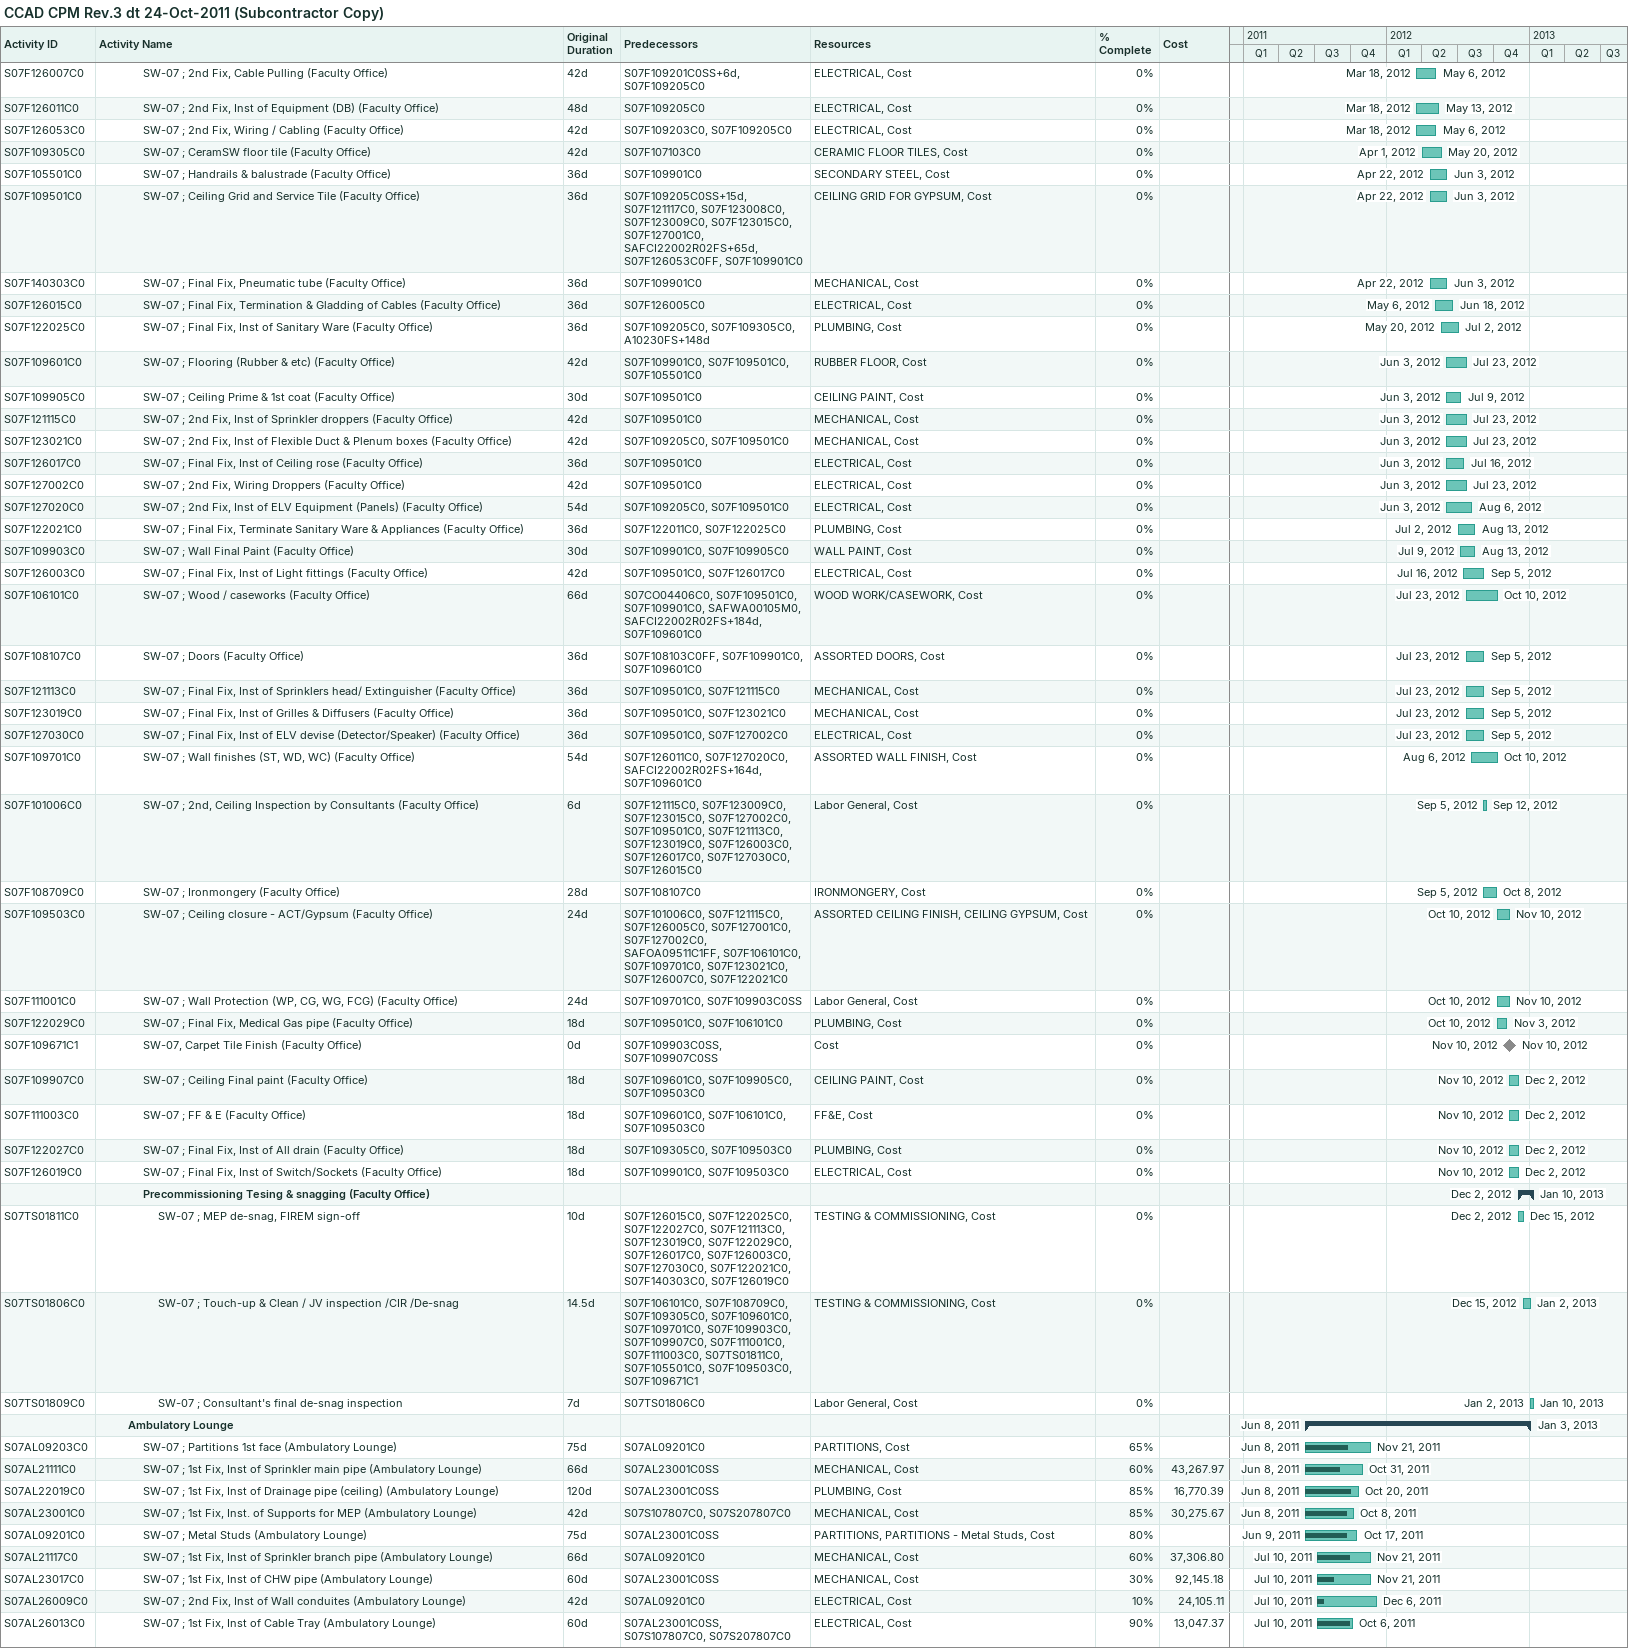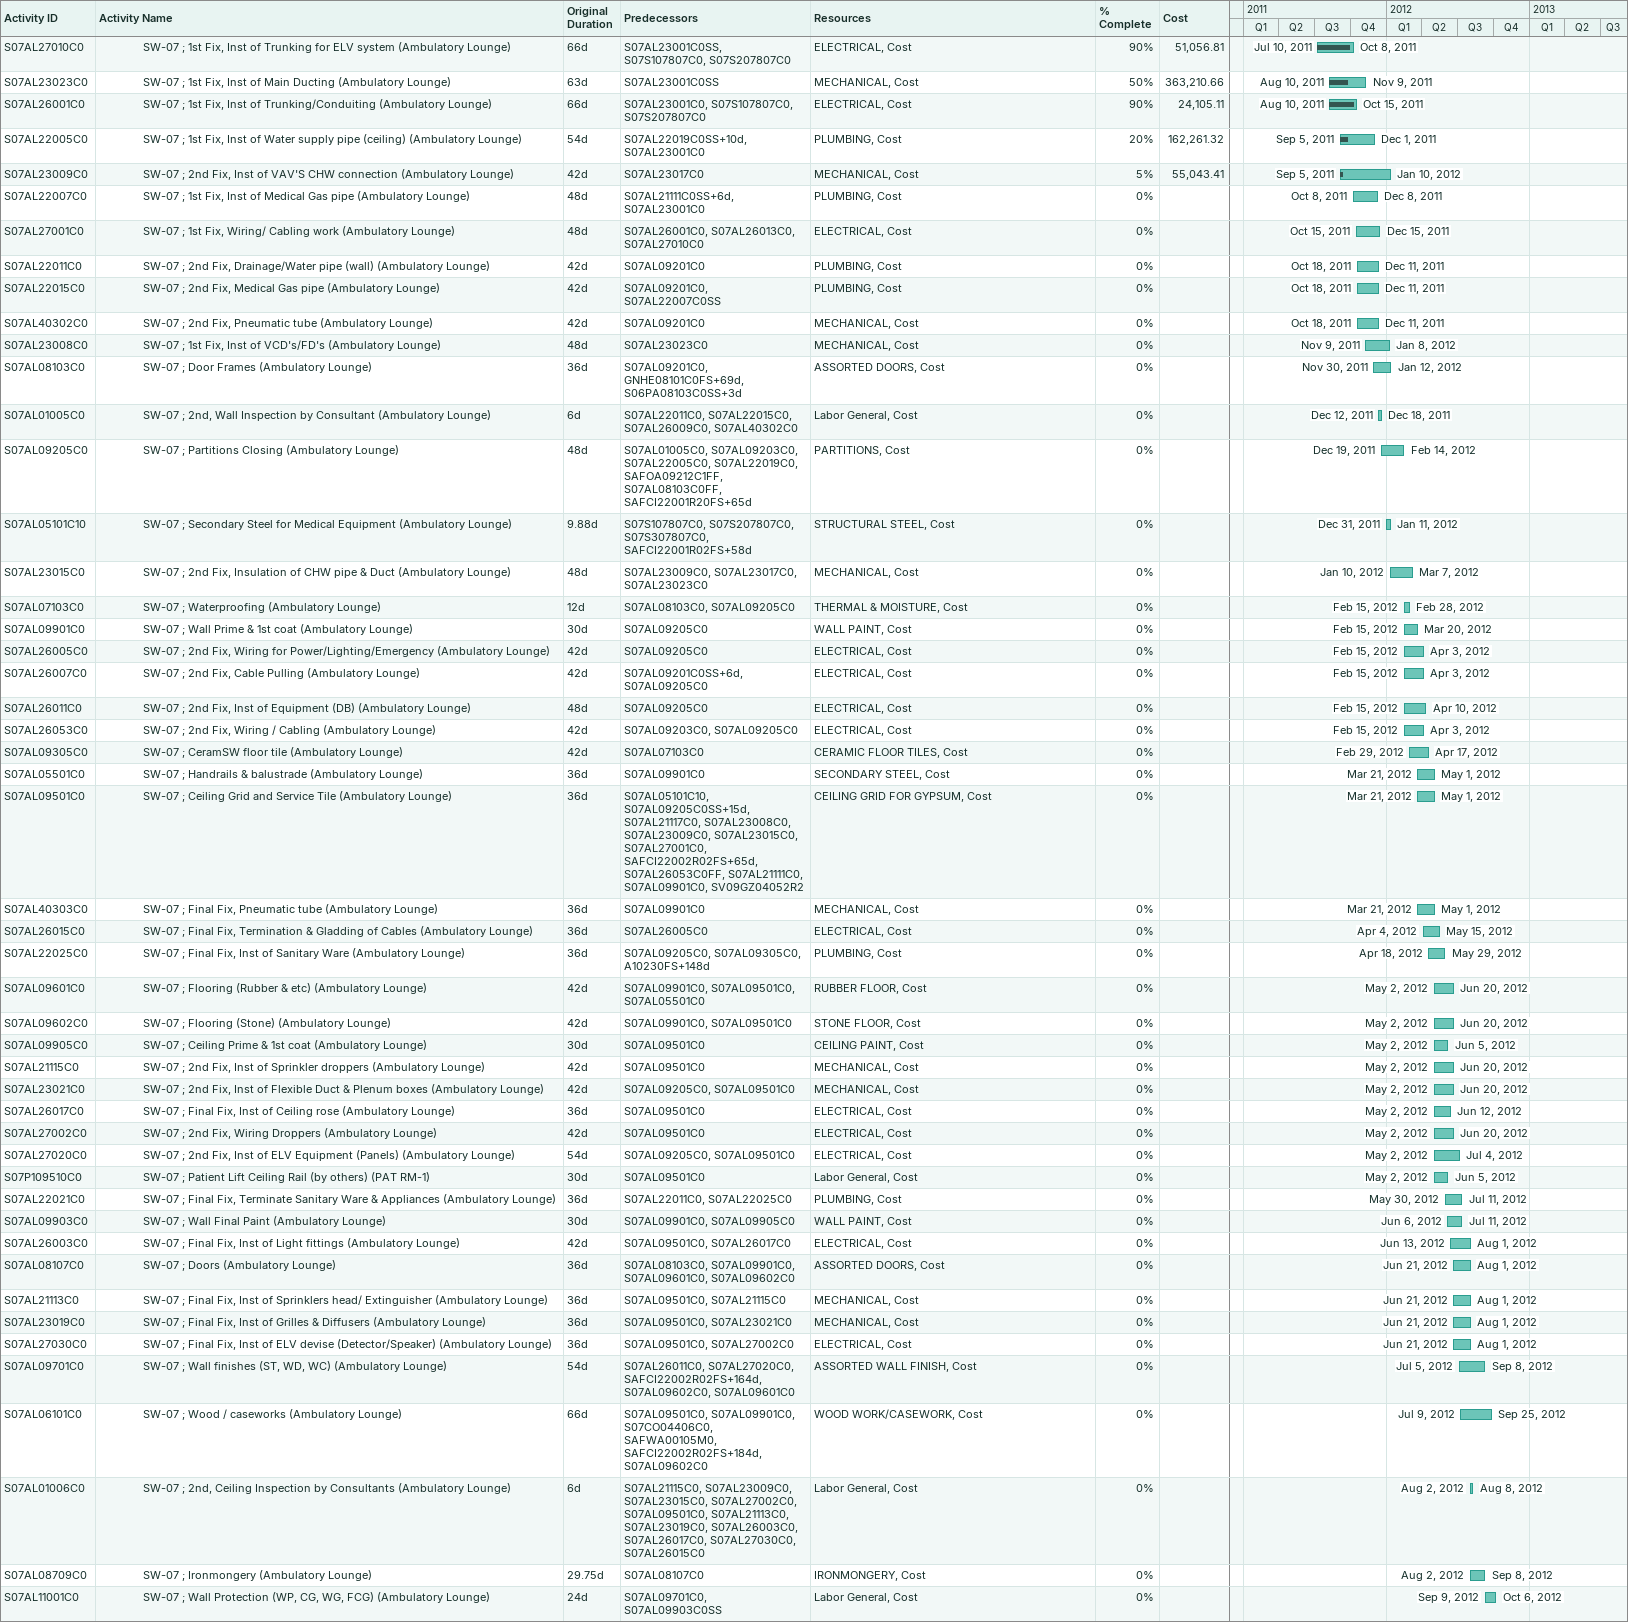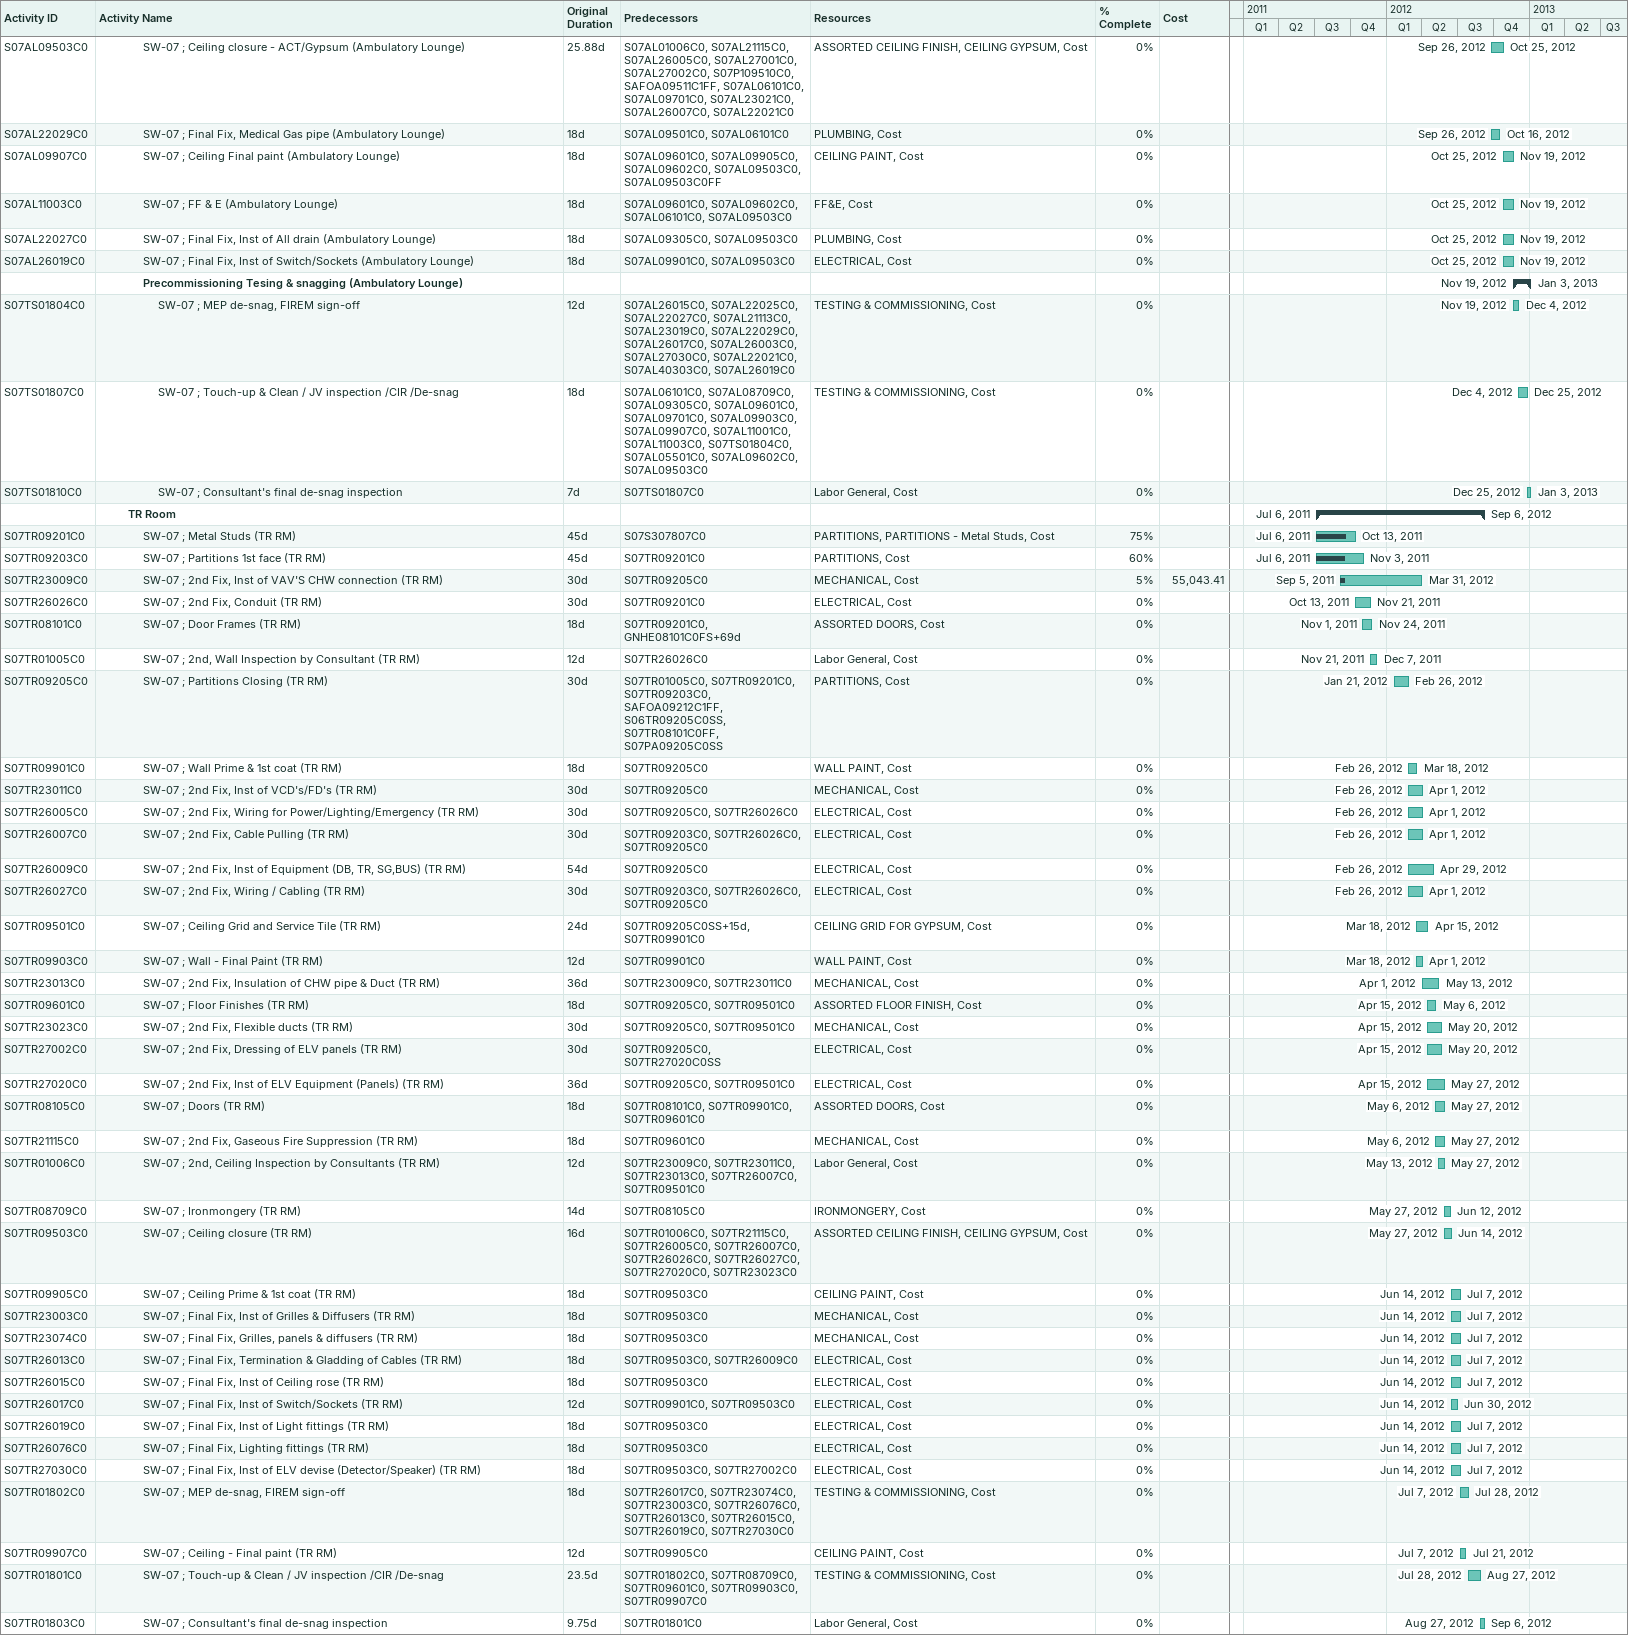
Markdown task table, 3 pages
CCAD CPM Rev.3 dt 24-Oct-2011 (Subcontractor Copy)

| ID | Level | Task | Original duration | Start | Finish | Predecessors | Resources | % complete | Cost |
|---|---|---|---|---|---|---|---|---|---|
| S07F126007C0 | 4 | SW-07 ; 2nd Fix, Cable Pulling (Faculty Office) | 42d | 2012-03-18 | 2012-05-06 | S07F109201C0SS+6d, S07F109205C0 | ELECTRICAL, Cost | 0 |  |
| S07F126011C0 | 4 | SW-07 ; 2nd Fix, Inst of Equipment (DB) (Faculty Office) | 48d | 2012-03-18 | 2012-05-13 | S07F109205C0 | ELECTRICAL, Cost | 0 |  |
| S07F126053C0 | 4 | SW-07 ; 2nd Fix, Wiring / Cabling (Faculty Office) | 42d | 2012-03-18 | 2012-05-06 | S07F109203C0, S07F109205C0 | ELECTRICAL, Cost | 0 |  |
| S07F109305C0 | 4 | SW-07 ; CeramSW floor tile (Faculty Office) | 42d | 2012-04-01 | 2012-05-20 | S07F107103C0 | CERAMIC FLOOR TILES, Cost | 0 |  |
| S07F105501C0 | 4 | SW-07 ; Handrails & balustrade (Faculty Office) | 36d | 2012-04-22 | 2012-06-03 | S07F109901C0 | SECONDARY STEEL, Cost | 0 |  |
| S07F109501C0 | 4 | SW-07 ; Ceiling Grid and Service Tile (Faculty Office) | 36d | 2012-04-22 | 2012-06-03 | S07F109205C0SS+15d, S07F121117C0, S07F123008C0, S07F123009C0, S07F123015C0, S07F127001C0, SAFCI22002R02FS+65d, S07F126053C0FF, S07F109901C0 | CEILING GRID FOR GYPSUM, Cost | 0 |  |
| S07F140303C0 | 4 | SW-07 ; Final Fix, Pneumatic tube (Faculty Office) | 36d | 2012-04-22 | 2012-06-03 | S07F109901C0 | MECHANICAL, Cost | 0 |  |
| S07F126015C0 | 4 | SW-07 ; Final Fix, Termination & Gladding of Cables (Faculty Office) | 36d | 2012-05-06 | 2012-06-18 | S07F126005C0 | ELECTRICAL, Cost | 0 |  |
| S07F122025C0 | 4 | SW-07 ; Final Fix, Inst of Sanitary Ware (Faculty Office) | 36d | 2012-05-20 | 2012-07-02 | S07F109205C0, S07F109305C0, A10230FS+148d | PLUMBING, Cost | 0 |  |
| S07F109601C0 | 4 | SW-07 ; Flooring (Rubber & etc) (Faculty Office) | 42d | 2012-06-03 | 2012-07-23 | S07F109901C0, S07F109501C0, S07F105501C0 | RUBBER FLOOR, Cost | 0 |  |
| S07F109905C0 | 4 | SW-07 ; Ceiling Prime & 1st coat (Faculty Office) | 30d | 2012-06-03 | 2012-07-09 | S07F109501C0 | CEILING PAINT, Cost | 0 |  |
| S07F121115C0 | 4 | SW-07 ; 2nd Fix, Inst of Sprinkler droppers (Faculty Office) | 42d | 2012-06-03 | 2012-07-23 | S07F109501C0 | MECHANICAL, Cost | 0 |  |
| S07F123021C0 | 4 | SW-07 ; 2nd Fix, Inst of Flexible Duct & Plenum boxes (Faculty Office) | 42d | 2012-06-03 | 2012-07-23 | S07F109205C0, S07F109501C0 | MECHANICAL, Cost | 0 |  |
| S07F126017C0 | 4 | SW-07 ; Final Fix, Inst of Ceiling rose (Faculty Office) | 36d | 2012-06-03 | 2012-07-16 | S07F109501C0 | ELECTRICAL, Cost | 0 |  |
| S07F127002C0 | 4 | SW-07 ; 2nd Fix, Wiring Droppers (Faculty Office) | 42d | 2012-06-03 | 2012-07-23 | S07F109501C0 | ELECTRICAL, Cost | 0 |  |
| S07F127020C0 | 4 | SW-07 ; 2nd Fix, Inst of ELV Equipment (Panels) (Faculty Office) | 54d | 2012-06-03 | 2012-08-06 | S07F109205C0, S07F109501C0 | ELECTRICAL, Cost | 0 |  |
| S07F122021C0 | 4 | SW-07 ; Final Fix, Terminate Sanitary Ware & Appliances (Faculty Office) | 36d | 2012-07-02 | 2012-08-13 | S07F122011C0, S07F122025C0 | PLUMBING, Cost | 0 |  |
| S07F109903C0 | 4 | SW-07 ; Wall Final Paint (Faculty Office) | 30d | 2012-07-09 | 2012-08-13 | S07F109901C0, S07F109905C0 | WALL PAINT, Cost | 0 |  |
| S07F126003C0 | 4 | SW-07 ; Final Fix, Inst of Light fittings (Faculty Office) | 42d | 2012-07-16 | 2012-09-05 | S07F109501C0, S07F126017C0 | ELECTRICAL, Cost | 0 |  |
| S07F106101C0 | 4 | SW-07 ; Wood / caseworks (Faculty Office) | 66d | 2012-07-23 | 2012-10-10 | S07CO04406C0, S07F109501C0, S07F109901C0, SAFWA00105M0, SAFCI22002R02FS+184d, S07F109601C0 | WOOD WORK/CASEWORK, Cost | 0 |  |
| S07F108107C0 | 4 | SW-07 ; Doors (Faculty Office) | 36d | 2012-07-23 | 2012-09-05 | S07F108103C0FF, S07F109901C0, S07F109601C0 | ASSORTED DOORS, Cost | 0 |  |
| S07F121113C0 | 4 | SW-07 ; Final Fix, Inst of Sprinklers head/ Extinguisher (Faculty Office) | 36d | 2012-07-23 | 2012-09-05 | S07F109501C0, S07F121115C0 | MECHANICAL, Cost | 0 |  |
| S07F123019C0 | 4 | SW-07 ; Final Fix, Inst of Grilles & Diffusers (Faculty Office) | 36d | 2012-07-23 | 2012-09-05 | S07F109501C0, S07F123021C0 | MECHANICAL, Cost | 0 |  |
| S07F127030C0 | 4 | SW-07 ; Final Fix, Inst of ELV devise (Detector/Speaker) (Faculty Office) | 36d | 2012-07-23 | 2012-09-05 | S07F109501C0, S07F127002C0 | ELECTRICAL, Cost | 0 |  |
| S07F109701C0 | 4 | SW-07 ; Wall finishes (ST, WD, WC) (Faculty Office) | 54d | 2012-08-06 | 2012-10-10 | S07F126011C0, S07F127020C0, SAFCI22002R02FS+164d, S07F109601C0 | ASSORTED WALL FINISH, Cost | 0 |  |
| S07F101006C0 | 4 | SW-07 ; 2nd, Ceiling Inspection by Consultants (Faculty Office) | 6d | 2012-09-05 | 2012-09-12 | S07F121115C0, S07F123009C0, S07F123015C0, S07F127002C0, S07F109501C0, S07F121113C0, S07F123019C0, S07F126003C0, S07F126017C0, S07F127030C0, S07F126015C0 | Labor General, Cost | 0 |  |
| S07F108709C0 | 4 | SW-07 ; Ironmongery (Faculty Office) | 28d | 2012-09-05 | 2012-10-08 | S07F108107C0 | IRONMONGERY, Cost | 0 |  |
| S07F109503C0 | 4 | SW-07 ; Ceiling closure - ACT/Gypsum (Faculty Office) | 24d | 2012-10-10 | 2012-11-10 | S07F101006C0, S07F121115C0, S07F126005C0, S07F127001C0, S07F127002C0, SAFOA09511C1FF, S07F106101C0, S07F109701C0, S07F123021C0, S07F126007C0, S07F122021C0 | ASSORTED CEILING FINISH, CEILING GYPSUM, Cost | 0 |  |
| S07F111001C0 | 4 | SW-07 ; Wall Protection (WP, CG, WG, FCG) (Faculty Office) | 24d | 2012-10-10 | 2012-11-10 | S07F109701C0, S07F109903C0SS | Labor General, Cost | 0 |  |
| S07F122029C0 | 4 | SW-07 ; Final Fix, Medical Gas pipe (Faculty Office) | 18d | 2012-10-10 | 2012-11-03 | S07F109501C0, S07F106101C0 | PLUMBING, Cost | 0 |  |
| S07F109671C1 | 4 | SW-07, Carpet Tile Finish (Faculty Office) | 0d | 2012-11-10 | 2012-11-10 | S07F109903C0SS, S07F109907C0SS | Cost | 0 |  |
| S07F109907C0 | 4 | SW-07 ; Ceiling Final paint (Faculty Office) | 18d | 2012-11-10 | 2012-12-02 | S07F109601C0, S07F109905C0, S07F109503C0 | CEILING PAINT, Cost | 0 |  |
| S07F111003C0 | 4 | SW-07 ; FF & E (Faculty Office) | 18d | 2012-11-10 | 2012-12-02 | S07F109601C0, S07F106101C0, S07F109503C0 | FF&E, Cost | 0 |  |
| S07F122027C0 | 4 | SW-07 ; Final Fix, Inst of All drain (Faculty Office) | 18d | 2012-11-10 | 2012-12-02 | S07F109305C0, S07F109503C0 | PLUMBING, Cost | 0 |  |
| S07F126019C0 | 4 | SW-07 ; Final Fix, Inst of Switch/Sockets (Faculty Office) | 18d | 2012-11-10 | 2012-12-02 | S07F109901C0, S07F109503C0 | ELECTRICAL, Cost | 0 |  |
|  | 4 | **Precommissioning Tesing & snagging (Faculty Office)** |  | 2012-12-02 | 2013-01-10 |  |  |  |  |
| S07TS01811C0 | 5 | SW-07 ; MEP de-snag, FIREM sign-off | 10d | 2012-12-02 | 2012-12-15 | S07F126015C0, S07F122025C0, S07F122027C0, S07F121113C0, S07F123019C0, S07F122029C0, S07F126017C0, S07F126003C0, S07F127030C0, S07F122021C0, S07F140303C0, S07F126019C0 | TESTING & COMMISSIONING, Cost | 0 |  |
| S07TS01806C0 | 5 | SW-07 ; Touch-up & Clean / JV inspection /CIR /De-snag | 14.5d | 2012-12-15 | 2013-01-02 | S07F106101C0, S07F108709C0, S07F109305C0, S07F109601C0, S07F109701C0, S07F109903C0, S07F109907C0, S07F111001C0, S07F111003C0, S07TS01811C0, S07F105501C0, S07F109503C0, S07F109671C1 | TESTING & COMMISSIONING, Cost | 0 |  |
| S07TS01809C0 | 5 | SW-07 ; Consultant's final de-snag inspection | 7d | 2013-01-02 | 2013-01-10 | S07TS01806C0 | Labor General, Cost | 0 |  |
|  | 3 | **Ambulatory Lounge** |  | 2011-06-08 | 2013-01-03 |  |  |  |  |
| S07AL09203C0 | 4 | SW-07 ; Partitions 1st face (Ambulatory Lounge) | 75d | 2011-06-08 | 2011-11-21 | S07AL09201C0 | PARTITIONS, Cost | 65 |  |
| S07AL21111C0 | 4 | SW-07 ; 1st Fix, Inst of Sprinkler main pipe (Ambulatory Lounge) | 66d | 2011-06-08 | 2011-10-31 | S07AL23001C0SS | MECHANICAL, Cost | 60 | 43267.97 |
| S07AL22019C0 | 4 | SW-07 ; 1st Fix, Inst of Drainage pipe (ceiling) (Ambulatory Lounge) | 120d | 2011-06-08 | 2011-10-20 | S07AL23001C0SS | PLUMBING, Cost | 85 | 16770.39 |
| S07AL23001C0 | 4 | SW-07 ; 1st Fix, Inst. of Supports for MEP (Ambulatory Lounge) | 42d | 2011-06-08 | 2011-10-08 | S07S107807C0, S07S207807C0 | MECHANICAL, Cost | 85 | 30275.67 |
| S07AL09201C0 | 4 | SW-07 ; Metal Studs (Ambulatory Lounge) | 75d | 2011-06-09 | 2011-10-17 | S07AL23001C0SS | PARTITIONS, PARTITIONS - Metal Studs, Cost | 80 |  |
| S07AL21117C0 | 4 | SW-07 ; 1st Fix, Inst of Sprinkler branch pipe (Ambulatory Lounge) | 66d | 2011-07-10 | 2011-11-21 | S07AL09201C0 | MECHANICAL, Cost | 60 | 37306.80 |
| S07AL23017C0 | 4 | SW-07 ; 1st Fix, Inst of CHW pipe (Ambulatory Lounge) | 60d | 2011-07-10 | 2011-11-21 | S07AL23001C0SS | MECHANICAL, Cost | 30 | 92145.18 |
| S07AL26009C0 | 4 | SW-07 ; 2nd Fix, Inst of Wall conduites (Ambulatory Lounge) | 42d | 2011-07-10 | 2011-12-06 | S07AL09201C0 | ELECTRICAL, Cost | 10 | 24105.11 |
| S07AL26013C0 | 4 | SW-07 ; 1st Fix, Inst of Cable Tray (Ambulatory Lounge) | 60d | 2011-07-10 | 2011-10-06 | S07AL23001C0SS, S07S107807C0, S07S207807C0 | ELECTRICAL, Cost | 90 | 13047.37 |
| S07AL27010C0 | 4 | SW-07 ; 1st Fix, Inst of Trunking for ELV system (Ambulatory Lounge) | 66d | 2011-07-10 | 2011-10-08 | S07AL23001C0SS, S07S107807C0, S07S207807C0 | ELECTRICAL, Cost | 90 | 51056.81 |
| S07AL23023C0 | 4 | SW-07 ; 1st Fix, Inst of Main Ducting (Ambulatory Lounge) | 63d | 2011-08-10 | 2011-11-09 | S07AL23001C0SS | MECHANICAL, Cost | 50 | 363210.66 |
| S07AL26001C0 | 4 | SW-07 ; 1st Fix, Inst of Trunking/Conduiting (Ambulatory Lounge) | 66d | 2011-08-10 | 2011-10-15 | S07AL23001C0, S07S107807C0, S07S207807C0 | ELECTRICAL, Cost | 90 | 24105.11 |
| S07AL22005C0 | 4 | SW-07 ; 1st Fix, Inst of Water supply pipe (ceiling) (Ambulatory Lounge) | 54d | 2011-09-05 | 2011-12-01 | S07AL22019C0SS+10d, S07AL23001C0 | PLUMBING, Cost | 20 | 162261.32 |
| S07AL23009C0 | 4 | SW-07 ; 2nd Fix, Inst of VAV'S CHW connection (Ambulatory Lounge) | 42d | 2011-09-05 | 2012-01-10 | S07AL23017C0 | MECHANICAL, Cost | 5 | 55043.41 |
| S07AL22007C0 | 4 | SW-07 ; 1st Fix, Inst of Medical Gas pipe (Ambulatory Lounge) | 48d | 2011-10-08 | 2011-12-08 | S07AL21111C0SS+6d, S07AL23001C0 | PLUMBING, Cost | 0 |  |
| S07AL27001C0 | 4 | SW-07 ; 1st Fix, Wiring/ Cabling work (Ambulatory Lounge) | 48d | 2011-10-15 | 2011-12-15 | S07AL26001C0, S07AL26013C0, S07AL27010C0 | ELECTRICAL, Cost | 0 |  |
| S07AL22011C0 | 4 | SW-07 ; 2nd Fix, Drainage/Water pipe (wall) (Ambulatory Lounge) | 42d | 2011-10-18 | 2011-12-11 | S07AL09201C0 | PLUMBING, Cost | 0 |  |
| S07AL22015C0 | 4 | SW-07 ; 2nd Fix, Medical Gas pipe (Ambulatory Lounge) | 42d | 2011-10-18 | 2011-12-11 | S07AL09201C0, S07AL22007C0SS | PLUMBING, Cost | 0 |  |
| S07AL40302C0 | 4 | SW-07 ; 2nd Fix, Pneumatic tube (Ambulatory Lounge) | 42d | 2011-10-18 | 2011-12-11 | S07AL09201C0 | MECHANICAL, Cost | 0 |  |
| S07AL23008C0 | 4 | SW-07 ; 1st Fix, Inst of VCD's/FD's (Ambulatory Lounge) | 48d | 2011-11-09 | 2012-01-08 | S07AL23023C0 | MECHANICAL, Cost | 0 |  |
| S07AL08103C0 | 4 | SW-07 ; Door Frames (Ambulatory Lounge) | 36d | 2011-11-30 | 2012-01-12 | S07AL09201C0, GNHE08101C0FS+69d, S06PA08103C0SS+3d | ASSORTED DOORS, Cost | 0 |  |
| S07AL01005C0 | 4 | SW-07 ; 2nd, Wall Inspection by Consultant (Ambulatory Lounge) | 6d | 2011-12-12 | 2011-12-18 | S07AL22011C0, S07AL22015C0, S07AL26009C0, S07AL40302C0 | Labor General, Cost | 0 |  |
| S07AL09205C0 | 4 | SW-07 ; Partitions Closing (Ambulatory Lounge) | 48d | 2011-12-19 | 2012-02-14 | S07AL01005C0, S07AL09203C0, S07AL22005C0, S07AL22019C0, SAFOA09212C1FF, S07AL08103C0FF, SAFCI22001R20FS+65d | PARTITIONS, Cost | 0 |  |
| S07AL05101C10 | 4 | SW-07 ; Secondary Steel for Medical Equipment (Ambulatory Lounge) | 9.88d | 2011-12-31 | 2012-01-11 | S07S107807C0, S07S207807C0, S07S307807C0, SAFCI22001R02FS+58d | STRUCTURAL STEEL, Cost | 0 |  |
| S07AL23015C0 | 4 | SW-07 ; 2nd Fix, Insulation of CHW pipe & Duct (Ambulatory Lounge) | 48d | 2012-01-10 | 2012-03-07 | S07AL23009C0, S07AL23017C0, S07AL23023C0 | MECHANICAL, Cost | 0 |  |
| S07AL07103C0 | 4 | SW-07 ; Waterproofing (Ambulatory Lounge) | 12d | 2012-02-15 | 2012-02-28 | S07AL08103C0, S07AL09205C0 | THERMAL & MOISTURE, Cost | 0 |  |
| S07AL09901C0 | 4 | SW-07 ; Wall Prime & 1st coat (Ambulatory Lounge) | 30d | 2012-02-15 | 2012-03-20 | S07AL09205C0 | WALL PAINT, Cost | 0 |  |
| S07AL26005C0 | 4 | SW-07 ; 2nd Fix, Wiring for Power/Lighting/Emergency (Ambulatory Lounge) | 42d | 2012-02-15 | 2012-04-03 | S07AL09205C0 | ELECTRICAL, Cost | 0 |  |
| S07AL26007C0 | 4 | SW-07 ; 2nd Fix, Cable Pulling (Ambulatory Lounge) | 42d | 2012-02-15 | 2012-04-03 | S07AL09201C0SS+6d, S07AL09205C0 | ELECTRICAL, Cost | 0 |  |
| S07AL26011C0 | 4 | SW-07 ; 2nd Fix, Inst of Equipment (DB) (Ambulatory Lounge) | 48d | 2012-02-15 | 2012-04-10 | S07AL09205C0 | ELECTRICAL, Cost | 0 |  |
| S07AL26053C0 | 4 | SW-07 ; 2nd Fix, Wiring / Cabling (Ambulatory Lounge) | 42d | 2012-02-15 | 2012-04-03 | S07AL09203C0, S07AL09205C0 | ELECTRICAL, Cost | 0 |  |
| S07AL09305C0 | 4 | SW-07 ; CeramSW floor tile (Ambulatory Lounge) | 42d | 2012-02-29 | 2012-04-17 | S07AL07103C0 | CERAMIC FLOOR TILES, Cost | 0 |  |
| S07AL05501C0 | 4 | SW-07 ; Handrails & balustrade (Ambulatory Lounge) | 36d | 2012-03-21 | 2012-05-01 | S07AL09901C0 | SECONDARY STEEL, Cost | 0 |  |
| S07AL09501C0 | 4 | SW-07 ; Ceiling Grid and Service Tile (Ambulatory Lounge) | 36d | 2012-03-21 | 2012-05-01 | S07AL05101C10, S07AL09205C0SS+15d, S07AL21117C0, S07AL23008C0, S07AL23009C0, S07AL23015C0, S07AL27001C0, SAFCI22002R02FS+65d, S07AL26053C0FF, S07AL21111C0, S07AL09901C0, SV09GZ04052R2 | CEILING GRID FOR GYPSUM, Cost | 0 |  |
| S07AL40303C0 | 4 | SW-07 ; Final Fix, Pneumatic tube (Ambulatory Lounge) | 36d | 2012-03-21 | 2012-05-01 | S07AL09901C0 | MECHANICAL, Cost | 0 |  |
| S07AL26015C0 | 4 | SW-07 ; Final Fix, Termination & Gladding of Cables (Ambulatory Lounge) | 36d | 2012-04-04 | 2012-05-15 | S07AL26005C0 | ELECTRICAL, Cost | 0 |  |
| S07AL22025C0 | 4 | SW-07 ; Final Fix, Inst of Sanitary Ware (Ambulatory Lounge) | 36d | 2012-04-18 | 2012-05-29 | S07AL09205C0, S07AL09305C0, A10230FS+148d | PLUMBING, Cost | 0 |  |
| S07AL09601C0 | 4 | SW-07 ; Flooring (Rubber & etc) (Ambulatory Lounge) | 42d | 2012-05-02 | 2012-06-20 | S07AL09901C0, S07AL09501C0, S07AL05501C0 | RUBBER FLOOR, Cost | 0 |  |
| S07AL09602C0 | 4 | SW-07 ; Flooring (Stone) (Ambulatory Lounge) | 42d | 2012-05-02 | 2012-06-20 | S07AL09901C0, S07AL09501C0 | STONE FLOOR, Cost | 0 |  |
| S07AL09905C0 | 4 | SW-07 ; Ceiling Prime & 1st coat (Ambulatory Lounge) | 30d | 2012-05-02 | 2012-06-05 | S07AL09501C0 | CEILING PAINT, Cost | 0 |  |
| S07AL21115C0 | 4 | SW-07 ; 2nd Fix, Inst of Sprinkler droppers (Ambulatory Lounge) | 42d | 2012-05-02 | 2012-06-20 | S07AL09501C0 | MECHANICAL, Cost | 0 |  |
| S07AL23021C0 | 4 | SW-07 ; 2nd Fix, Inst of Flexible Duct & Plenum boxes (Ambulatory Lounge) | 42d | 2012-05-02 | 2012-06-20 | S07AL09205C0, S07AL09501C0 | MECHANICAL, Cost | 0 |  |
| S07AL26017C0 | 4 | SW-07 ; Final Fix, Inst of Ceiling rose (Ambulatory Lounge) | 36d | 2012-05-02 | 2012-06-12 | S07AL09501C0 | ELECTRICAL, Cost | 0 |  |
| S07AL27002C0 | 4 | SW-07 ; 2nd Fix, Wiring Droppers (Ambulatory Lounge) | 42d | 2012-05-02 | 2012-06-20 | S07AL09501C0 | ELECTRICAL, Cost | 0 |  |
| S07AL27020C0 | 4 | SW-07 ; 2nd Fix, Inst of ELV Equipment (Panels) (Ambulatory Lounge) | 54d | 2012-05-02 | 2012-07-04 | S07AL09205C0, S07AL09501C0 | ELECTRICAL, Cost | 0 |  |
| S07P109510C0 | 4 | SW-07 ; Patient Lift Ceiling Rail (by others) (PAT RM-1) | 30d | 2012-05-02 | 2012-06-05 | S07AL09501C0 | Labor General, Cost | 0 |  |
| S07AL22021C0 | 4 | SW-07 ; Final Fix, Terminate Sanitary Ware & Appliances (Ambulatory Lounge) | 36d | 2012-05-30 | 2012-07-11 | S07AL22011C0, S07AL22025C0 | PLUMBING, Cost | 0 |  |
| S07AL09903C0 | 4 | SW-07 ; Wall Final Paint (Ambulatory Lounge) | 30d | 2012-06-06 | 2012-07-11 | S07AL09901C0, S07AL09905C0 | WALL PAINT, Cost | 0 |  |
| S07AL26003C0 | 4 | SW-07 ; Final Fix, Inst of Light fittings (Ambulatory Lounge) | 42d | 2012-06-13 | 2012-08-01 | S07AL09501C0, S07AL26017C0 | ELECTRICAL, Cost | 0 |  |
| S07AL08107C0 | 4 | SW-07 ; Doors (Ambulatory Lounge) | 36d | 2012-06-21 | 2012-08-01 | S07AL08103C0, S07AL09901C0, S07AL09601C0, S07AL09602C0 | ASSORTED DOORS, Cost | 0 |  |
| S07AL21113C0 | 4 | SW-07 ; Final Fix, Inst of Sprinklers head/ Extinguisher (Ambulatory Lounge) | 36d | 2012-06-21 | 2012-08-01 | S07AL09501C0, S07AL21115C0 | MECHANICAL, Cost | 0 |  |
| S07AL23019C0 | 4 | SW-07 ; Final Fix, Inst of Grilles & Diffusers (Ambulatory Lounge) | 36d | 2012-06-21 | 2012-08-01 | S07AL09501C0, S07AL23021C0 | MECHANICAL, Cost | 0 |  |
| S07AL27030C0 | 4 | SW-07 ; Final Fix, Inst of ELV devise (Detector/Speaker) (Ambulatory Lounge) | 36d | 2012-06-21 | 2012-08-01 | S07AL09501C0, S07AL27002C0 | ELECTRICAL, Cost | 0 |  |
| S07AL09701C0 | 4 | SW-07 ; Wall finishes (ST, WD, WC) (Ambulatory Lounge) | 54d | 2012-07-05 | 2012-09-08 | S07AL26011C0, S07AL27020C0, SAFCI22002R02FS+164d, S07AL09602C0, S07AL09601C0 | ASSORTED WALL FINISH, Cost | 0 |  |
| S07AL06101C0 | 4 | SW-07 ; Wood / caseworks (Ambulatory Lounge) | 66d | 2012-07-09 | 2012-09-25 | S07AL09501C0, S07AL09901C0, S07CO04406C0, SAFWA00105M0, SAFCI22002R02FS+184d, S07AL09602C0 | WOOD WORK/CASEWORK, Cost | 0 |  |
| S07AL01006C0 | 4 | SW-07 ; 2nd, Ceiling Inspection by Consultants (Ambulatory Lounge) | 6d | 2012-08-02 | 2012-08-08 | S07AL21115C0, S07AL23009C0, S07AL23015C0, S07AL27002C0, S07AL09501C0, S07AL21113C0, S07AL23019C0, S07AL26003C0, S07AL26017C0, S07AL27030C0, S07AL26015C0 | Labor General, Cost | 0 |  |
| S07AL08709C0 | 4 | SW-07 ; Ironmongery (Ambulatory Lounge) | 29.75d | 2012-08-02 | 2012-09-08 | S07AL08107C0 | IRONMONGERY, Cost | 0 |  |
| S07AL11001C0 | 4 | SW-07 ; Wall Protection (WP, CG, WG, FCG) (Ambulatory Lounge) | 24d | 2012-09-09 | 2012-10-06 | S07AL09701C0, S07AL09903C0SS | Labor General, Cost | 0 |  |
| S07AL09503C0 | 4 | SW-07 ; Ceiling closure - ACT/Gypsum (Ambulatory Lounge) | 25.88d | 2012-09-26 | 2012-10-25 | S07AL01006C0, S07AL21115C0, S07AL26005C0, S07AL27001C0, S07AL27002C0, S07P109510C0, SAFOA09511C1FF, S07AL06101C0, S07AL09701C0, S07AL23021C0, S07AL26007C0, S07AL22021C0 | ASSORTED CEILING FINISH, CEILING GYPSUM, Cost | 0 |  |
| S07AL22029C0 | 4 | SW-07 ; Final Fix, Medical Gas pipe (Ambulatory Lounge) | 18d | 2012-09-26 | 2012-10-16 | S07AL09501C0, S07AL06101C0 | PLUMBING, Cost | 0 |  |
| S07AL09907C0 | 4 | SW-07 ; Ceiling Final paint (Ambulatory Lounge) | 18d | 2012-10-25 | 2012-11-19 | S07AL09601C0, S07AL09905C0, S07AL09602C0, S07AL09503C0, S07AL09503C0FF | CEILING PAINT, Cost | 0 |  |
| S07AL11003C0 | 4 | SW-07 ; FF & E (Ambulatory Lounge) | 18d | 2012-10-25 | 2012-11-19 | S07AL09601C0, S07AL09602C0, S07AL06101C0, S07AL09503C0 | FF&E, Cost | 0 |  |
| S07AL22027C0 | 4 | SW-07 ; Final Fix, Inst of All drain (Ambulatory Lounge) | 18d | 2012-10-25 | 2012-11-19 | S07AL09305C0, S07AL09503C0 | PLUMBING, Cost | 0 |  |
| S07AL26019C0 | 4 | SW-07 ; Final Fix, Inst of Switch/Sockets (Ambulatory Lounge) | 18d | 2012-10-25 | 2012-11-19 | S07AL09901C0, S07AL09503C0 | ELECTRICAL, Cost | 0 |  |
|  | 4 | **Precommissioning Tesing & snagging (Ambulatory Lounge)** |  | 2012-11-19 | 2013-01-03 |  |  |  |  |
| S07TS01804C0 | 5 | SW-07 ; MEP de-snag, FIREM sign-off | 12d | 2012-11-19 | 2012-12-04 | S07AL26015C0, S07AL22025C0, S07AL22027C0, S07AL21113C0, S07AL23019C0, S07AL22029C0, S07AL26017C0, S07AL26003C0, S07AL27030C0, S07AL22021C0, S07AL40303C0, S07AL26019C0 | TESTING & COMMISSIONING, Cost | 0 |  |
| S07TS01807C0 | 5 | SW-07 ; Touch-up & Clean / JV inspection /CIR /De-snag | 18d | 2012-12-04 | 2012-12-25 | S07AL06101C0, S07AL08709C0, S07AL09305C0, S07AL09601C0, S07AL09701C0, S07AL09903C0, S07AL09907C0, S07AL11001C0, S07AL11003C0, S07TS01804C0, S07AL05501C0, S07AL09602C0, S07AL09503C0 | TESTING & COMMISSIONING, Cost | 0 |  |
| S07TS01810C0 | 5 | SW-07 ; Consultant's final de-snag inspection | 7d | 2012-12-25 | 2013-01-03 | S07TS01807C0 | Labor General, Cost | 0 |  |
|  | 3 | **TR Room** |  | 2011-07-06 | 2012-09-06 |  |  |  |  |
| S07TR09201C0 | 4 | SW-07 ; Metal Studs (TR RM) | 45d | 2011-07-06 | 2011-10-13 | S07S307807C0 | PARTITIONS, PARTITIONS - Metal Studs, Cost | 75 |  |
| S07TR09203C0 | 4 | SW-07 ; Partitions 1st face (TR RM) | 45d | 2011-07-06 | 2011-11-03 | S07TR09201C0 | PARTITIONS, Cost | 60 |  |
| S07TR23009C0 | 4 | SW-07 ; 2nd Fix, Inst of VAV'S CHW connection (TR RM) | 30d | 2011-09-05 | 2012-03-31 | S07TR09205C0 | MECHANICAL, Cost | 5 | 55043.41 |
| S07TR26026C0 | 4 | SW-07 ; 2nd Fix, Conduit (TR RM) | 30d | 2011-10-13 | 2011-11-21 | S07TR09201C0 | ELECTRICAL, Cost | 0 |  |
| S07TR08101C0 | 4 | SW-07 ; Door Frames (TR RM) | 18d | 2011-11-01 | 2011-11-24 | S07TR09201C0, GNHE08101C0FS+69d | ASSORTED DOORS, Cost | 0 |  |
| S07TR01005C0 | 4 | SW-07 ; 2nd, Wall Inspection by Consultant (TR RM) | 12d | 2011-11-21 | 2011-12-07 | S07TR26026C0 | Labor General, Cost | 0 |  |
| S07TR09205C0 | 4 | SW-07 ; Partitions Closing (TR RM) | 30d | 2012-01-21 | 2012-02-26 | S07TR01005C0, S07TR09201C0, S07TR09203C0, SAFOA09212C1FF, S06TR09205C0SS, S07TR08101C0FF, S07PA09205C0SS | PARTITIONS, Cost | 0 |  |
| S07TR09901C0 | 4 | SW-07 ; Wall Prime & 1st coat (TR RM) | 18d | 2012-02-26 | 2012-03-18 | S07TR09205C0 | WALL PAINT, Cost | 0 |  |
| S07TR23011C0 | 4 | SW-07 ; 2nd Fix, Inst of VCD's/FD's (TR RM) | 30d | 2012-02-26 | 2012-04-01 | S07TR09205C0 | MECHANICAL, Cost | 0 |  |
| S07TR26005C0 | 4 | SW-07 ; 2nd Fix, Wiring for Power/Lighting/Emergency (TR RM) | 30d | 2012-02-26 | 2012-04-01 | S07TR09205C0, S07TR26026C0 | ELECTRICAL, Cost | 0 |  |
| S07TR26007C0 | 4 | SW-07 ; 2nd Fix, Cable Pulling (TR RM) | 30d | 2012-02-26 | 2012-04-01 | S07TR09203C0, S07TR26026C0, S07TR09205C0 | ELECTRICAL, Cost | 0 |  |
| S07TR26009C0 | 4 | SW-07 ; 2nd Fix, Inst of Equipment (DB, TR, SG,BUS) (TR RM) | 54d | 2012-02-26 | 2012-04-29 | S07TR09205C0 | ELECTRICAL, Cost | 0 |  |
| S07TR26027C0 | 4 | SW-07 ; 2nd Fix, Wiring / Cabling (TR RM) | 30d | 2012-02-26 | 2012-04-01 | S07TR09203C0, S07TR26026C0, S07TR09205C0 | ELECTRICAL, Cost | 0 |  |
| S07TR09501C0 | 4 | SW-07 ; Ceiling Grid and Service Tile (TR RM) | 24d | 2012-03-18 | 2012-04-15 | S07TR09205C0SS+15d, S07TR09901C0 | CEILING GRID FOR GYPSUM, Cost | 0 |  |
| S07TR09903C0 | 4 | SW-07 ; Wall - Final Paint (TR RM) | 12d | 2012-03-18 | 2012-04-01 | S07TR09901C0 | WALL PAINT, Cost | 0 |  |
| S07TR23013C0 | 4 | SW-07 ; 2nd Fix, Insulation of CHW pipe & Duct (TR RM) | 36d | 2012-04-01 | 2012-05-13 | S07TR23009C0, S07TR23011C0 | MECHANICAL, Cost | 0 |  |
| S07TR09601C0 | 4 | SW-07 ; Floor Finishes (TR RM) | 18d | 2012-04-15 | 2012-05-06 | S07TR09205C0, S07TR09501C0 | ASSORTED FLOOR FINISH, Cost | 0 |  |
| S07TR23023C0 | 4 | SW-07 ; 2nd Fix, Flexible ducts (TR RM) | 30d | 2012-04-15 | 2012-05-20 | S07TR09205C0, S07TR09501C0 | MECHANICAL, Cost | 0 |  |
| S07TR27002C0 | 4 | SW-07 ; 2nd Fix, Dressing of ELV panels (TR RM) | 30d | 2012-04-15 | 2012-05-20 | S07TR09205C0, S07TR27020C0SS | ELECTRICAL, Cost | 0 |  |
| S07TR27020C0 | 4 | SW-07 ; 2nd Fix, Inst of ELV Equipment (Panels) (TR RM) | 36d | 2012-04-15 | 2012-05-27 | S07TR09205C0, S07TR09501C0 | ELECTRICAL, Cost | 0 |  |
| S07TR08105C0 | 4 | SW-07 ; Doors (TR RM) | 18d | 2012-05-06 | 2012-05-27 | S07TR08101C0, S07TR09901C0, S07TR09601C0 | ASSORTED DOORS, Cost | 0 |  |
| S07TR21115C0 | 4 | SW-07 ; 2nd Fix, Gaseous Fire Suppression (TR RM) | 18d | 2012-05-06 | 2012-05-27 | S07TR09601C0 | MECHANICAL, Cost | 0 |  |
| S07TR01006C0 | 4 | SW-07 ; 2nd, Ceiling Inspection by Consultants (TR RM) | 12d | 2012-05-13 | 2012-05-27 | S07TR23009C0, S07TR23011C0, S07TR23013C0, S07TR26007C0, S07TR09501C0 | Labor General, Cost | 0 |  |
| S07TR08709C0 | 4 | SW-07 ; Ironmongery (TR RM) | 14d | 2012-05-27 | 2012-06-12 | S07TR08105C0 | IRONMONGERY, Cost | 0 |  |
| S07TR09503C0 | 4 | SW-07 ; Ceiling closure (TR RM) | 16d | 2012-05-27 | 2012-06-14 | S07TR01006C0, S07TR21115C0, S07TR26005C0, S07TR26007C0, S07TR26026C0, S07TR26027C0, S07TR27020C0, S07TR23023C0 | ASSORTED CEILING FINISH, CEILING GYPSUM, Cost | 0 |  |
| S07TR09905C0 | 4 | SW-07 ; Ceiling Prime & 1st coat (TR RM) | 18d | 2012-06-14 | 2012-07-07 | S07TR09503C0 | CEILING PAINT, Cost | 0 |  |
| S07TR23003C0 | 4 | SW-07 ; Final Fix, Inst of Grilles & Diffusers (TR RM) | 18d | 2012-06-14 | 2012-07-07 | S07TR09503C0 | MECHANICAL, Cost | 0 |  |
| S07TR23074C0 | 4 | SW-07 ; Final Fix, Grilles, panels & diffusers (TR RM) | 18d | 2012-06-14 | 2012-07-07 | S07TR09503C0 | MECHANICAL, Cost | 0 |  |
| S07TR26013C0 | 4 | SW-07 ; Final Fix, Termination & Gladding of Cables (TR RM) | 18d | 2012-06-14 | 2012-07-07 | S07TR09503C0, S07TR26009C0 | ELECTRICAL, Cost | 0 |  |
| S07TR26015C0 | 4 | SW-07 ; Final Fix, Inst of Ceiling rose (TR RM) | 18d | 2012-06-14 | 2012-07-07 | S07TR09503C0 | ELECTRICAL, Cost | 0 |  |
| S07TR26017C0 | 4 | SW-07 ; Final Fix, Inst of Switch/Sockets (TR RM) | 12d | 2012-06-14 | 2012-06-30 | S07TR09901C0, S07TR09503C0 | ELECTRICAL, Cost | 0 |  |
| S07TR26019C0 | 4 | SW-07 ; Final Fix, Inst of Light fittings (TR RM) | 18d | 2012-06-14 | 2012-07-07 | S07TR09503C0 | ELECTRICAL, Cost | 0 |  |
| S07TR26076C0 | 4 | SW-07 ; Final Fix, Lighting fittings (TR RM) | 18d | 2012-06-14 | 2012-07-07 | S07TR09503C0 | ELECTRICAL, Cost | 0 |  |
| S07TR27030C0 | 4 | SW-07 ; Final Fix, Inst of ELV devise (Detector/Speaker) (TR RM) | 18d | 2012-06-14 | 2012-07-07 | S07TR09503C0, S07TR27002C0 | ELECTRICAL, Cost | 0 |  |
| S07TR01802C0 | 4 | SW-07 ; MEP de-snag, FIREM sign-off | 18d | 2012-07-07 | 2012-07-28 | S07TR26017C0, S07TR23074C0, S07TR23003C0, S07TR26076C0, S07TR26013C0, S07TR26015C0, S07TR26019C0, S07TR27030C0 | TESTING & COMMISSIONING, Cost | 0 |  |
| S07TR09907C0 | 4 | SW-07 ; Ceiling - Final paint (TR RM) | 12d | 2012-07-07 | 2012-07-21 | S07TR09905C0 | CEILING PAINT, Cost | 0 |  |
| S07TR01801C0 | 4 | SW-07 ; Touch-up & Clean / JV inspection /CIR /De-snag | 23.5d | 2012-07-28 | 2012-08-27 | S07TR01802C0, S07TR08709C0, S07TR09601C0, S07TR09903C0, S07TR09907C0 | TESTING & COMMISSIONING, Cost | 0 |  |
| S07TR01803C0 | 4 | SW-07 ; Consultant's final de-snag inspection | 9.75d | 2012-08-27 | 2012-09-06 | S07TR01801C0 | Labor General, Cost | 0 |  |
